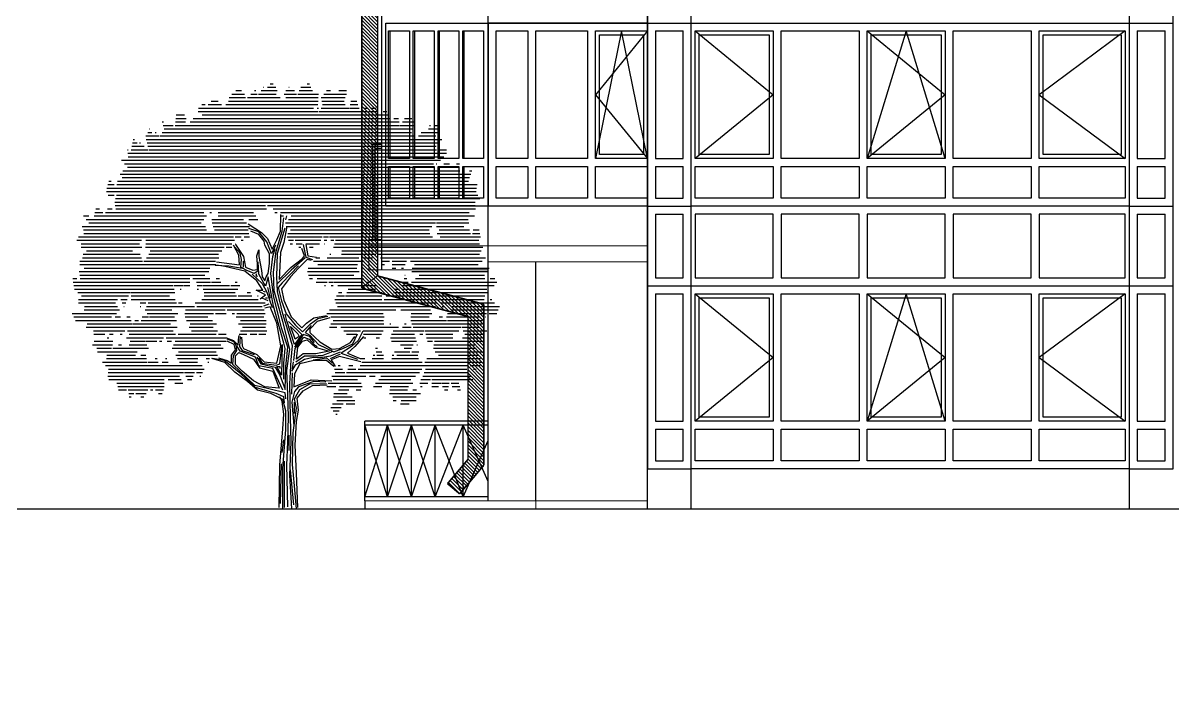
# Model space of a CAD drawing. Header units: inches. Extents: x -634 to 3638, y -6930911 to 5552.
# Drawn here: x 2108.79 to 2123.87, y 3390.97 to 3399.65 of the extents above; entities that cross this region are included whole.
import ezdxf

# ---------------------------------------------------------------- set-up
doc = ezdxf.new("R2010")
doc.units = ezdxf.units.IN
doc.header["$MEASUREMENT"] = 0
doc.linetypes.add('DASHED2', pattern=[9.525, 6.35, -3.175])
for name, color, linetype in [('derevo', 7, 'Continuous'), ('OGRAJDENIYE', 255, 'Continuous'), ('Okno', 150, 'Continuous'), ('WALL', 243, 'Continuous'), ('развертка', 7, 'Continuous')]:
    doc.layers.add(name, color=color, linetype=linetype)
doc.layers.add('ELEV', color=134, linetype='Continuous', lineweight=18)
doc.layers.add('WALL_1', color=11, linetype='Continuous', lineweight=15)
pattern_1 = [(135, (2251.666936, 3285.016235), (0.023439284, 0.023439284), [])]

# ---------------------------------------------------------------- blocks, each defined once
blk = doc.blocks.new('*X19')
at = {"color": 0, "linetype": 'ByBlock'}
for p, q in [((167.527, 82.3), (167.616, 82.3)), ((168.595, 82.3), (168.659, 82.3)), ((166.432, 82), (166.792, 82)), ((166.547, 82.1), (166.704, 82.1)), ((166.979, 82), (167.153, 82)), ((167.079, 82.1), (167.119, 82.1)), ((167.199, 82), (167.701, 82)), ((167.268, 82.1), (167.735, 82.1)), ((167.338, 82.2), (167.349, 82.2)), ((167.454, 82.2), (167.692, 82.2)), ((167.933, 82), (168.284, 82)), ((167.979, 82.1), (168.232, 82.1)), ((168.068, 82.2), (168.08, 82.2)), ((168.321, 82), (168.918, 82)), ((168.365, 82.1), (168.744, 82.1)), ((168.409, 82.2), (168.702, 82.2)), ((169.076, 82), (169.723, 82)), ((169.153, 82.1), (169.26, 82.1)), ((169.506, 82.1), (169.719, 82.1)), ((165.57, 81.7), (165.661, 81.7)), ((165.749, 81.7), (166.132, 81.7)), ((165.839, 81.8), (166.032, 81.8)), ((166.26, 81.7), (168.903, 81.7)), ((166.335, 81.8), (168.908, 81.8)), ((166.352, 81.9), (166.826, 81.9)), ((166.879, 81.9), (167.822, 81.9)), ((167.978, 81.9), (168.913, 81.9)), ((168.999, 81.9), (169.688, 81.9)), ((169.014, 81.8), (169.653, 81.8)), ((169.031, 81.7), (169.681, 81.7)), ((169.83, 81.7), (170.052, 81.7)), ((169.85, 81.8), (170.018, 81.8)), ((164.823, 81.3), (165.119, 81.3)), ((164.833, 81.4), (165.072, 81.4)), ((165.321, 81.3), (170.979, 81.3)), ((165.46, 81.5), (168.908, 81.5)), ((165.47, 81.6), (168.774, 81.6)), ((165.573, 81.4), (170.616, 81.4)), ((168.878, 81.6), (168.918, 81.6)), ((168.94, 81.5), (170.325, 81.5)), ((168.998, 81.6), (169.794, 81.6)), ((169.809, 81.6), (170.085, 81.6)), ((170.22, 81.6), (170.325, 81.6)), ((170.355, 81.5), (170.627, 81.5)), ((170.421, 81.6), (170.579, 81.6)), ((170.642, 81.4), (170.94, 81.4)), ((170.776, 81.5), (170.878, 81.5)), ((171.088, 81.3), (171.222, 81.3)), ((171.393, 81.3), (171.598, 81.3)), ((164.061, 81), (164.073, 81)), ((164.432, 81.2), (164.462, 81.2)), ((164.46, 81.1), (164.748, 81.1)), ((164.487, 81), (171.637, 81)), ((164.803, 81.1), (171.246, 81.1)), ((164.813, 81.2), (165.101, 81.2)), ((165.233, 81.2), (171.234, 81.2)), ((171.268, 81.1), (171.675, 81.1)), ((171.331, 81.2), (171.675, 81.2)), ((172.081, 81), (172.39, 81)), ((172.11, 81.1), (172.139, 81.1)), ((172.272, 81.1), (172.364, 81.1)), ((163.596, 80.7), (163.635, 80.7)), ((163.961, 80.8), (164.34, 80.8)), ((163.971, 80.7), (172.466, 80.7)), ((164.011, 80.9), (164.133, 80.9)), ((164.231, 80.9), (164.254, 80.9)), ((164.367, 80.8), (171.668, 80.8)), ((164.431, 80.9), (171.587, 80.9)), ((171.793, 80.8), (172.293, 80.8)), ((171.872, 80.9), (172.376, 80.9)), ((163.432, 80.4), (163.454, 80.4)), ((163.44, 80.3), (172.6, 80.3)), ((163.535, 80.4), (164.02, 80.4)), ((163.555, 80.5), (163.914, 80.5)), ((163.575, 80.6), (163.707, 80.6)), ((163.773, 80.6), (163.808, 80.6)), ((163.994, 80.6), (172.383, 80.6)), ((164.018, 80.5), (172.3, 80.5)), ((164.041, 80.4), (172.307, 80.4)), ((172.402, 80.4), (172.6, 80.4)), ((163.262, 80.1), (172.42, 80.1)), ((163.345, 80), (172.22, 80)), ((163.448, 80.2), (172.52, 80.2)), ((172.296, 80), (172.32, 80)), ((172.524, 80), (172.683, 80)), ((172.883, 80), (172.967, 80)), ((163.219, 79.7), (173.292, 79.7)), ((163.302, 79.8), (172.252, 79.8)), ((163.428, 79.9), (172.236, 79.9)), ((172.255, 79.8), (172.98, 79.8)), ((172.366, 79.9), (172.973, 79.9)), ((173.253, 79.8), (173.325, 79.8)), ((162.837, 79.3), (173.46, 79.3)), ((162.866, 79.4), (163.049, 79.4)), ((162.895, 79.5), (162.958, 79.5)), ((163.121, 79.4), (173.475, 79.4)), ((163.148, 79.5), (173.226, 79.5)), ((163.283, 79.6), (173.259, 79.6)), ((162.825, 79.2), (173.446, 79.2)), ((162.874, 79.1), (163.044, 79.1)), ((163.086, 79), (173.554, 79)), ((163.112, 79.1), (173.5, 79.1)), ((162.517, 78.7), (162.627, 78.7)), ((162.856, 78.7), (162.995, 78.7)), ((163.065, 78.9), (173.423, 78.9)), ((163.08, 78.8), (167.394, 78.8)), ((163.094, 78.7), (167.426, 78.7)), ((167.449, 78.8), (173.422, 78.8)), ((167.618, 78.7), (173.427, 78.7)), ((162.172, 78.5), (162.317, 78.5)), ((162.246, 78.4), (162.44, 78.4)), ((162.449, 78.4), (165.625, 78.4)), ((162.472, 78.5), (165.698, 78.5)), ((162.494, 78.6), (162.719, 78.6)), ((162.798, 78.6), (165.62, 78.6)), ((165.798, 78.6), (165.849, 78.6)), ((165.855, 78.4), (166.767, 78.4)), ((166.032, 78.5), (167.114, 78.5)), ((166.041, 78.6), (167.051, 78.6)), ((166.921, 78.4), (167.177, 78.4)), ((167.668, 78.6), (167.729, 78.6)), ((167.823, 78.6), (173.243, 78.6)), ((167.855, 78.5), (167.909, 78.5)), ((168.054, 78.4), (173.222, 78.4)), ((168.137, 78.5), (173.404, 78.5)), ((162.131, 78.2), (165.674, 78.2)), ((162.163, 78.1), (165.702, 78.1)), ((162.181, 78), (166.918, 78)), ((162.32, 78.3), (165.551, 78.3)), ((165.865, 78.3), (166.85, 78.3)), ((165.895, 78.2), (166.933, 78.2)), ((165.929, 78.1), (166.896, 78.1)), ((167.971, 78.3), (172.279, 78.3)), ((167.987, 78.2), (172.177, 78.2)), ((168.035, 78), (172.121, 78)), ((168.114, 78.1), (172.102, 78.1)), ((172.311, 78.3), (173.236, 78.3)), ((172.311, 78.2), (173.09, 78.2)), ((172.33, 78), (173.283, 78)), ((172.39, 78.1), (173.261, 78.1)), ((173.34, 78), (173.556, 78)), ((173.361, 78.1), (173.534, 78.1)), ((161.977, 77.8), (163.837, 77.8)), ((162.022, 77.9), (163.957, 77.9)), ((162.101, 77.7), (163.78, 77.7)), ((163.957, 77.7), (166.204, 77.7)), ((163.962, 77.8), (166.506, 77.8)), ((163.968, 77.9), (166.48, 77.9)), ((166.22, 77.7), (166.433, 77.7)), ((166.524, 77.9), (166.695, 77.9)), ((166.526, 77.7), (166.532, 77.7)), ((166.701, 77.8), (166.754, 77.8)), ((166.788, 77.9), (166.94, 77.9)), ((168.015, 77.9), (169.023, 77.9)), ((168.06, 77.8), (168.202, 77.8)), ((168.104, 77.7), (168.175, 77.7)), ((168.25, 77.8), (168.986, 77.8)), ((168.275, 77.7), (168.449, 77.7)), ((168.556, 77.7), (168.948, 77.7)), ((169.066, 77.9), (169.211, 77.9)), ((169.078, 77.8), (169.157, 77.8)), ((169.09, 77.7), (169.103, 77.7)), ((169.237, 77.9), (169.433, 77.9)), ((169.274, 77.8), (169.364, 77.8)), ((169.377, 77.7), (173.549, 77.7)), ((169.407, 77.8), (173.525, 77.8)), ((169.437, 77.9), (172.193, 77.9)), ((172.412, 77.9), (173.305, 77.9)), ((173.318, 77.9), (173.578, 77.9)), ((162.101, 77.6), (163.842, 77.6)), ((162.16, 77.4), (163.794, 77.4)), ((162.252, 77.5), (163.577, 77.5)), ((163.953, 77.6), (166.204, 77.6)), ((164.045, 77.4), (166.046, 77.4)), ((164.087, 77.5), (166.144, 77.5)), ((166.265, 77.6), (166.432, 77.6)), ((168.355, 77.6), (168.414, 77.6)), ((168.663, 77.6), (168.764, 77.6)), ((169.241, 77.4), (169.277, 77.4)), ((169.347, 77.6), (173.64, 77.6)), ((169.58, 77.4), (170.57, 77.4)), ((169.588, 77.5), (173.594, 77.5)), ((170.619, 77.4), (173.548, 77.4)), ((162.064, 77.2), (163.863, 77.2)), ((162.064, 77.1), (165.969, 77.1)), ((162.138, 77.3), (163.837, 77.3)), ((162.185, 77), (165.793, 77)), ((163.903, 77.2), (165.958, 77.2)), ((163.974, 77.3), (166.058, 77.3)), ((168.62, 77), (170.022, 77)), ((168.774, 77.2), (170.23, 77.2)), ((168.844, 77.3), (168.96, 77.3)), ((168.901, 77.1), (170.038, 77.1)), ((169.171, 77.3), (170.076, 77.3)), ((170.22, 77.3), (170.47, 77.3)), ((170.7, 77.3), (173.719, 77.3)), ((170.737, 77.1), (170.815, 77.1)), ((170.747, 77.2), (170.962, 77.2)), ((171.039, 77.2), (171.45, 77.2)), ((171.039, 77.1), (171.407, 77.1)), ((171.039, 77), (171.142, 77)), ((171.299, 77), (171.363, 77)), ((171.563, 77.2), (173.625, 77.2)), ((171.613, 77), (173.818, 77)), ((171.675, 77.1), (173.506, 77.1)), ((161.859, 76.7), (161.979, 76.7)), ((162.045, 76.9), (165.769, 76.9)), ((162.061, 76.8), (165.657, 76.8)), ((162.076, 76.7), (165.221, 76.7)), ((165.312, 76.7), (165.797, 76.7)), ((165.977, 76.7), (166.072, 76.7)), ((168.599, 76.9), (170.09, 76.9)), ((168.628, 76.8), (169.93, 76.8)), ((168.657, 76.7), (168.745, 76.7)), ((168.877, 76.7), (170.214, 76.7)), ((171.379, 76.7), (171.452, 76.7)), ((171.401, 76.8), (171.408, 76.8)), ((171.602, 76.9), (173.77, 76.9)), ((171.702, 76.7), (173.696, 76.7)), ((171.815, 76.8), (173.686, 76.8)), ((173.848, 76.7), (173.987, 76.7)), ((161.875, 76.6), (165.221, 76.6)), ((161.891, 76.5), (164.732, 76.5)), ((161.907, 76.4), (164.776, 76.4)), ((164.762, 76.5), (165.029, 76.5)), ((164.948, 76.4), (164.978, 76.4)), ((165.05, 76.5), (165.221, 76.5)), ((165.414, 76.6), (165.814, 76.6)), ((165.434, 76.5), (165.583, 76.5)), ((165.434, 76.4), (165.47, 76.4)), ((165.607, 76.5), (166.364, 76.5)), ((165.607, 76.4), (166.602, 76.4)), ((165.843, 76.6), (166.113, 76.6)), ((166.4, 76.5), (166.661, 76.5)), ((166.526, 76.6), (166.586, 76.6)), ((168.85, 76.6), (168.957, 76.6)), ((168.958, 76.6), (169.172, 76.6)), ((169.089, 76.5), (169.121, 76.5)), ((169.215, 76.6), (169.327, 76.6)), ((169.282, 76.5), (169.336, 76.5)), ((169.351, 76.6), (170.174, 76.6)), ((169.479, 76.5), (170.585, 76.5)), ((169.775, 76.4), (170.558, 76.4)), ((170.295, 76.6), (170.344, 76.6)), ((170.612, 76.6), (170.613, 76.6)), ((171.106, 76.4), (171.245, 76.4)), ((171.311, 76.4), (173.758, 76.4)), ((171.334, 76.5), (173.97, 76.5)), ((171.356, 76.6), (171.496, 76.6)), ((171.588, 76.6), (174.041, 76.6)), ((162.003, 76.3), (163.506, 76.3)), ((162.024, 76.1), (162.211, 76.1)), ((162.024, 76), (163.086, 76)), ((162.109, 76.2), (163.464, 76.2)), ((162.216, 76.1), (163.145, 76.1)), ((163.241, 76.1), (163.422, 76.1)), ((163.283, 76), (163.38, 76)), ((163.529, 76.3), (164.791, 76.3)), ((163.535, 76.2), (164.639, 76.2)), ((163.541, 76.1), (164.802, 76.1)), ((163.798, 76), (163.962, 76)), ((164.022, 76), (164.837, 76)), ((164.897, 76), (165.004, 76)), ((165.375, 76), (167.382, 76)), ((165.568, 76.1), (167.187, 76.1)), ((165.634, 76.3), (166.523, 76.3)), ((165.638, 76.2), (166.564, 76.2)), ((166.612, 76.2), (167.001, 76.2)), ((166.868, 76.3), (166.962, 76.3)), ((167.166, 76.2), (167.187, 76.2)), ((169.39, 76.1), (170.738, 76.1)), ((169.417, 76), (170.732, 76)), ((169.436, 76.2), (169.669, 76.2)), ((169.49, 76.3), (169.591, 76.3)), ((169.699, 76.2), (170.743, 76.2)), ((169.737, 76.3), (170.748, 76.3)), ((170.741, 76), (172.323, 76)), ((170.804, 76.1), (172.36, 76.1)), ((170.867, 76.2), (171.032, 76.2)), ((171.041, 76.2), (173.694, 76.2)), ((171.074, 76.3), (173.769, 76.3)), ((172.376, 76.1), (173.683, 76.1)), ((172.425, 76), (173.979, 76)), ((173.853, 76.1), (173.902, 76.1)), ((161.844, 75.7), (163.115, 75.7)), ((162.186, 75.8), (163.201, 75.8)), ((162.197, 75.9), (163.143, 75.9)), ((163.326, 75.9), (163.338, 75.9)), ((163.798, 75.9), (163.819, 75.9)), ((163.936, 75.8), (164.701, 75.8)), ((163.979, 75.9), (165.352, 75.9)), ((163.995, 75.7), (164.878, 75.7)), ((165.076, 75.7), (165.905, 75.7)), ((165.099, 75.8), (166.236, 75.8)), ((165.427, 75.9), (167.305, 75.9)), ((165.955, 75.7), (166.262, 75.7)), ((166.291, 75.8), (167.357, 75.8)), ((166.437, 75.7), (166.502, 75.7)), ((166.574, 75.7), (167.382, 75.7)), ((169.163, 75.7), (170.778, 75.7)), ((169.233, 75.8), (171.138, 75.8)), ((169.463, 75.9), (172.285, 75.9)), ((171.287, 75.8), (172.136, 75.8)), ((171.585, 75.7), (172.176, 75.7)), ((172.475, 75.9), (172.536, 75.9)), ((172.624, 75.7), (173.749, 75.7)), ((172.724, 75.8), (174.082, 75.8)), ((172.757, 75.9), (174.119, 75.9)), ((173.823, 75.7), (174.045, 75.7)), ((161.891, 75.6), (162.971, 75.6)), ((161.938, 75.5), (162.303, 75.5)), ((162.277, 75.4), (163.56, 75.4)), ((162.312, 75.5), (163.533, 75.5)), ((163.076, 75.6), (163.233, 75.6)), ((163.412, 75.6), (163.505, 75.6)), ((163.575, 75.4), (164.669, 75.4)), ((163.638, 75.5), (163.749, 75.5)), ((163.823, 75.5), (164.835, 75.5)), ((163.849, 75.6), (164.032, 75.6)), ((164.064, 75.6), (164.779, 75.6)), ((165.089, 75.6), (165.743, 75.6)), ((165.13, 75.5), (165.869, 75.5)), ((165.229, 75.4), (165.988, 75.4)), ((166.556, 75.6), (167.352, 75.6)), ((166.62, 75.4), (167.412, 75.4)), ((166.682, 75.5), (167.418, 75.5)), ((169.273, 75.6), (170.808, 75.6)), ((169.273, 75.4), (170.8, 75.4)), ((169.341, 75.5), (170.789, 75.5)), ((170.971, 75.4), (171, 75.4)), ((171.39, 75.4), (171.437, 75.4)), ((171.568, 75.6), (172.098, 75.6)), ((171.57, 75.5), (172.595, 75.5)), ((171.604, 75.4), (173.625, 75.4)), ((172.388, 75.6), (172.485, 75.6)), ((172.596, 75.6), (173.56, 75.6)), ((172.625, 75.5), (173.623, 75.5)), ((173.704, 75.6), (173.716, 75.6)), ((162.241, 75.3), (164.855, 75.3)), ((162.451, 75.2), (163.355, 75.2)), ((162.466, 75.1), (162.781, 75.1)), ((162.919, 75.1), (163.021, 75.1)), ((163.223, 75.1), (163.28, 75.1)), ((163.427, 75.2), (164.739, 75.2)), ((163.479, 75.1), (164.813, 75.1)), ((164.885, 75.1), (165.98, 75.1)), ((165.204, 75.3), (165.888, 75.3)), ((165.273, 75.2), (166.014, 75.2)), ((166.044, 75.1), (166.268, 75.1)), ((166.642, 75.1), (166.858, 75.1)), ((166.677, 75.2), (167.43, 75.2)), ((166.737, 75.3), (167.399, 75.3)), ((166.956, 75.1), (167.144, 75.1)), ((167.207, 75.1), (167.408, 75.1)), ((169.232, 75.3), (169.444, 75.3)), ((169.558, 75.3), (171.22, 75.3)), ((169.643, 75.2), (170.122, 75.2)), ((169.727, 75.1), (170.022, 75.1)), ((170.199, 75.2), (170.78, 75.2)), ((170.212, 75.1), (170.727, 75.1)), ((171.012, 75.1), (171.673, 75.1)), ((171.063, 75.2), (171.947, 75.2)), ((171.33, 75.3), (171.582, 75.3)), ((171.638, 75.3), (173.008, 75.3)), ((171.827, 75.1), (171.913, 75.1)), ((171.975, 75.2), (172.954, 75.2)), ((171.999, 75.1), (172.778, 75.1)), ((173.035, 75.3), (173.545, 75.3)), ((173.077, 75.2), (173.752, 75.2)), ((173.12, 75.1), (173.667, 75.1)), ((162.43, 74.8), (163.002, 74.8)), ((162.474, 74.9), (163.007, 74.9)), ((162.555, 74.7), (162.976, 74.7)), ((162.851, 75), (162.893, 75)), ((163.014, 74.7), (163.399, 74.7)), ((163.175, 74.8), (163.255, 74.8)), ((163.406, 75), (164.465, 75)), ((163.416, 74.7), (164.033, 74.7)), ((163.475, 74.8), (163.984, 74.8)), ((163.505, 74.9), (163.935, 74.9)), ((163.959, 74.9), (164.275, 74.9)), ((164.355, 74.9), (164.419, 74.9)), ((164.54, 75), (166.274, 75)), ((164.573, 74.9), (164.691, 74.9)), ((164.715, 74.7), (166.183, 74.7)), ((164.757, 74.8), (166.109, 74.8)), ((164.8, 74.9), (166.268, 74.9)), ((170.225, 75), (170.281, 75)), ((170.552, 74.7), (170.617, 74.7)), ((170.58, 75), (170.674, 75)), ((170.99, 75), (171.704, 75)), ((171.016, 74.9), (171.735, 74.9)), ((171.279, 74.8), (171.635, 74.8)), ((171.379, 74.7), (171.589, 74.7)), ((171.745, 74.8), (171.766, 74.8)), ((172.023, 75), (172.775, 75)), ((172.046, 74.9), (172.198, 74.9)), ((172.22, 74.7), (173.449, 74.7)), ((172.235, 74.8), (173.409, 74.8)), ((172.249, 74.9), (173.633, 74.9)), ((173.055, 75), (173.605, 75)), ((162.57, 74.6), (163.713, 74.6)), ((162.83, 74.4), (163.973, 74.4)), ((162.834, 74.5), (163.663, 74.5)), ((163.812, 74.5), (163.96, 74.5)), ((164.228, 74.4), (164.283, 74.4)), ((164.526, 74.4), (164.559, 74.4)), ((164.819, 74.5), (166.021, 74.5)), ((164.871, 74.4), (165.455, 74.4)), ((164.896, 74.6), (165.982, 74.6)), ((165.69, 74.4), (165.791, 74.4)), ((170.124, 74.4), (170.249, 74.4)), ((170.464, 74.4), (170.787, 74.4)), ((170.486, 74.5), (170.541, 74.5)), ((170.572, 74.6), (170.736, 74.6)), ((170.593, 74.5), (170.787, 74.5)), ((171.026, 74.4), (171.793, 74.4)), ((171.037, 74.5), (171.08, 74.5)), ((171.104, 74.6), (171.543, 74.6)), ((171.173, 74.5), (171.771, 74.5)), ((171.598, 74.6), (171.805, 74.6)), ((172.027, 74.4), (173.575, 74.4)), ((172.266, 74.6), (173.622, 74.6)), ((172.368, 74.5), (173.517, 74.5)), ((162.713, 74.3), (163.986, 74.3)), ((162.796, 74.2), (165.575, 74.2)), ((162.888, 74.1), (165.638, 74.1)), ((164.013, 74.3), (164.31, 74.3)), ((164.426, 74.3), (164.603, 74.3)), ((164.926, 74.3), (165.442, 74.3)), ((165.744, 74.3), (165.769, 74.3)), ((169.375, 74.1), (169.61, 74.1)), ((169.486, 74.2), (169.539, 74.2)), ((169.759, 74.1), (169.996, 74.1)), ((169.795, 74.2), (169.906, 74.2)), ((170.06, 74.1), (171.883, 74.1)), ((170.114, 74.2), (173.219, 74.2)), ((170.168, 74.3), (171.893, 74.3)), ((171.972, 74.3), (173.615, 74.3)), ((171.991, 74.1), (173.185, 74.1)), ((173.279, 74.2), (173.56, 74.2)), ((173.368, 74.1), (173.447, 74.1)), ((162.865, 73.9), (164.602, 73.9)), ((162.876, 74), (165.04, 74)), ((162.896, 73.8), (164.489, 73.8)), ((163.122, 73.7), (164.489, 73.7)), ((164.604, 73.9), (164.923, 73.9)), ((164.604, 73.8), (164.974, 73.8)), ((164.795, 73.7), (165.024, 73.7)), ((165.072, 74), (165.36, 74)), ((165.11, 73.9), (165.321, 73.9)), ((165.157, 73.8), (165.281, 73.8)), ((165.41, 74), (165.588, 74)), ((165.51, 73.9), (165.538, 73.9)), ((169.194, 73.7), (170.142, 73.7)), ((169.306, 73.9), (170.278, 73.9)), ((169.344, 73.8), (170.042, 73.8)), ((169.394, 74), (169.68, 74)), ((169.723, 74), (171.82, 74)), ((170.385, 73.9), (170.545, 73.9)), ((170.561, 73.7), (171.627, 73.7)), ((170.655, 73.8), (171.571, 73.8)), ((170.713, 73.9), (171.709, 73.9)), ((171.835, 73.7), (172.062, 73.7)), ((171.858, 73.8), (172.14, 73.8)), ((171.913, 73.9), (172.908, 73.9)), ((171.954, 74), (173.226, 74)), ((172.174, 73.8), (172.694, 73.8)), ((172.174, 73.7), (172.429, 73.7)), ((172.454, 73.7), (172.674, 73.7)), ((172.697, 73.8), (172.931, 73.8)), ((172.726, 73.7), (172.953, 73.7)), ((172.908, 73.9), (173.291, 73.9)), ((172.945, 73.8), (173.356, 73.8)), ((163.156, 73.6), (164.489, 73.6)), ((163.172, 73.5), (163.399, 73.5)), ((163.453, 73.5), (164.014, 73.5)), ((163.467, 73.4), (163.613, 73.4)), ((163.669, 73.4), (163.968, 73.4)), ((164.095, 73.5), (164.157, 73.5)), ((164.234, 73.5), (164.462, 73.5)), ((164.319, 73.4), (164.423, 73.4)), ((169.162, 73.6), (169.415, 73.6)), ((169.357, 73.4), (169.744, 73.4)), ((169.492, 73.5), (169.787, 73.5)), ((169.524, 73.6), (170.172, 73.6)), ((170, 73.5), (170.137, 73.5)), ((170.5, 73.6), (170.736, 73.6)), ((170.961, 73.4), (171.849, 73.4)), ((170.968, 73.5), (171.476, 73.5)), ((170.975, 73.6), (171.504, 73.6)), ((171.626, 73.5), (171.734, 73.5)), ((171.846, 73.6), (171.901, 73.6)), ((172.174, 73.6), (172.368, 73.6)), ((172.482, 73.6), (172.655, 73.6)), ((172.536, 73.5), (172.635, 73.5)), ((172.755, 73.6), (172.976, 73.6)), ((172.913, 73.5), (172.998, 73.5)), ((163.482, 73.3), (163.533, 73.3)), ((163.815, 73.3), (163.899, 73.3)), ((169.325, 73.1), (169.625, 73.1)), ((169.352, 73.3), (169.886, 73.3)), ((169.448, 73.2), (169.963, 73.2)), ((169.718, 73.1), (169.966, 73.1)), ((171.059, 73.3), (171.724, 73.3)), ((171.066, 73.2), (171.146, 73.2)), ((171.275, 73.1), (171.527, 73.1)), ((171.295, 73.2), (171.729, 73.2)), ((169.271, 73), (169.57, 73)), ((169.342, 72.9), (169.515, 72.9)), ((169.414, 72.8), (169.46, 72.8))]:
    blk.add_line(p, q, dxfattribs=at)

msp = doc.modelspace()

# ---------------------------------------------------------------- hatches: boundary and pattern name
at = {"layer": 'ELEV', "linetype": 'Continuous'}
h = msp.add_hatch(dxfattribs=at)
h.set_pattern_fill('ANSI31', color=256, scale=0.01044, style=0)
h.set_pattern_definition([(45, (1262.311104, 3366.587935), (-0.02343928418428, 0.02343928418428), [])])
edge = h.paths.add_edge_path()
edge.add_ellipse((1445.78234, 3471.96182), major_axis=(0, 6932302.83262), ratio=0.00000001506, start_angle=89.999976115149, end_angle=270.000023884851)
edge.add_line((1445.67794, 3474.85168), (1445.67794, 3528.48347))
edge.add_line((1445.67794, 3528.48347), (1445.88675, 3528.48347))
edge.add_line((1445.88675, 3528.48347), (1445.88675, 3474.85168))
h = msp.add_hatch(dxfattribs=at)
h.set_pattern_fill('ANSI31', color=256, scale=0.01044, angle=180, style=0)
h.set_pattern_definition(pattern_1)
h.paths.add_polyline_path([(2113.23118, 3396.17532), (2113.43664, 3396.33323), (2113.43999, 3396.3358), (2113.43999, 3448.16795), (2113.23118, 3448.16703)])
h = msp.add_hatch(dxfattribs=at)
h.set_pattern_fill('ANSI31', color=256, scale=0.01044, angle=180, style=0)
h.set_pattern_definition(pattern_1)
h.paths.add_polyline_path([(2114.62449, 3395.80085), (2114.62449, 3393.92796), (2114.35544, 3393.60975), (2114.51489, 3393.47493), (2114.83329, 3393.85152), (2114.83329, 3395.96133), (2113.43832, 3396.33451), (2113.23118, 3396.17186)])

# ---------------------------------------------------------------- linework, layer by layer
at = {"layer": 'derevo', "color": 0}
for p, q in [((2112.16439, 3396.91969), (2112.17187, 3397.13969)), ((2112.18982, 3396.91969), (2112.20777, 3397.09629)), ((2112.2347, 3397.06935), (2112.25116, 3397.12173)), ((2111.74103, 3397.01697), (2111.91755, 3396.90173)), ((2111.88315, 3396.91071), (2111.75, 3396.95561)), ((2111.88315, 3396.87629), (2111.77693, 3396.91969)), ((2111.98786, 3396.77901), (2111.88315, 3396.91071)), ((2111.91755, 3396.90173), (2111.99684, 3396.82391)), ((2112.11053, 3396.65629), (2112.18982, 3396.91969)), ((2112.11951, 3396.80595), (2112.16439, 3396.91969)), ((2112.12849, 3396.62935), (2112.22572, 3396.96459)), ((2112.25116, 3396.98105), (2112.20777, 3396.77003)), ((2111.57497, 3396.74459), (2111.67969, 3396.58595)), ((2111.95346, 3396.78799), (2111.88315, 3396.87629)), ((2111.96094, 3396.73561), (2111.95346, 3396.78799)), ((2112.0492, 3396.62037), (2111.98786, 3396.77901)), ((2111.99684, 3396.82391), (2112.05818, 3396.68323)), ((2112.05818, 3396.68323), (2112.11951, 3396.80595)), ((2112.20777, 3396.77003), (2112.16439, 3396.63833)), ((2112.46209, 3396.74459), (2112.49799, 3396.57697)), ((2112.49799, 3396.74459), (2112.52342, 3396.59493)), ((2111.61836, 3396.60391), (2111.54805, 3396.73561)), ((2111.63631, 3396.62935), (2111.566, 3396.70867)), ((2111.62733, 3396.47969), (2111.61836, 3396.60391)), ((2111.65426, 3396.55003), (2111.63631, 3396.62935)), ((2111.85622, 3396.59493), (2111.88315, 3396.67425)), ((2111.86519, 3396.48867), (2111.85622, 3396.59493)), ((2111.88315, 3396.67425), (2111.88315, 3396.58595)), ((2112.02377, 3396.62037), (2111.96094, 3396.73561)), ((2112.02377, 3396.49765), (2112.02377, 3396.62037)), ((2112.10156, 3396.73561), (2112.0492, 3396.62037)), ((2112.06715, 3396.58595), (2112.09408, 3396.69071)), ((2112.07613, 3396.38391), (2112.11053, 3396.65629)), ((2112.11951, 3396.32255), (2112.12849, 3396.62935)), ((2112.16439, 3396.63833), (2112.14644, 3396.28663)), ((2112.48004, 3396.59493), (2112.44563, 3396.69071)), ((2112.45311, 3396.55901), (2112.48004, 3396.59493)), ((2112.52342, 3396.59493), (2112.63861, 3396.57697)), ((2111.31168, 3396.47221), (2111.48671, 3396.46323)), ((2111.32814, 3396.51561), (2111.62733, 3396.47969)), ((2111.43435, 3396.45425), (2111.32814, 3396.47221)), ((2111.69764, 3396.39289), (2111.43435, 3396.45425)), ((2111.48671, 3396.46323), (2111.66324, 3396.43629)), ((2111.64529, 3396.44527), (2111.65426, 3396.55003)), ((2111.7156, 3396.40935), (2111.64529, 3396.44527)), ((2111.67969, 3396.58595), (2111.70662, 3396.44527)), ((2111.67969, 3396.44527), (2111.67969, 3396.52459)), ((2111.70662, 3396.44527), (2111.80386, 3396.40935)), ((2111.86519, 3396.41833), (2111.86519, 3396.48867)), ((2111.88315, 3396.35697), (2111.87417, 3396.51561)), ((2111.88315, 3396.58595), (2111.91755, 3396.40187)), ((2112.00582, 3396.36595), (2112.02377, 3396.49765)), ((2112.04022, 3396.36595), (2112.06715, 3396.58595)), ((2112.14644, 3396.28663), (2112.30501, 3396.44527)), ((2112.40075, 3396.46323), (2112.18982, 3396.24323)), ((2112.48902, 3396.56799), (2112.30501, 3396.40935)), ((2112.30501, 3396.44527), (2112.45311, 3396.55901)), ((2112.51594, 3396.55003), (2112.40075, 3396.43629)), ((2112.49799, 3396.57697), (2112.58626, 3396.55003)), ((2112.5683, 3396.53357), (2112.51594, 3396.55003)), ((2111.85622, 3396.26867), (2111.69764, 3396.39289)), ((2111.82031, 3396.36595), (2111.7156, 3396.40935)), ((2111.79488, 3396.35697), (2111.92653, 3396.23425)), ((2111.80386, 3396.40935), (2111.86519, 3396.41833)), ((2111.88315, 3396.40187), (2111.82031, 3396.36595)), ((2111.84724, 3396.34799), (2111.85622, 3396.36595)), ((2111.86519, 3396.32255), (2111.84724, 3396.34799)), ((2111.96991, 3396.19833), (2111.88315, 3396.35697)), ((2111.91755, 3396.40187), (2111.92653, 3396.32255)), ((2111.92653, 3396.32255), (2111.96094, 3396.26867)), ((2111.96094, 3396.26867), (2111.97889, 3396.32255)), ((2112.00582, 3396.32255), (2111.96991, 3396.19833)), ((2111.97889, 3396.32255), (2112.00582, 3396.36595)), ((2112.01479, 3396.26867), (2112.00582, 3396.32255)), ((2112.07613, 3396.07561), (2112.04022, 3396.36595)), ((2112.0851, 3396.13697), (2112.07613, 3396.38391)), ((2112.30501, 3396.40935), (2112.11951, 3396.22527)), ((2112.12849, 3396.12799), (2112.11951, 3396.32255)), ((2112.29604, 3396.32255), (2112.18085, 3396.16391)), ((2112.40075, 3396.43629), (2112.29604, 3396.32255)), ((2111.84724, 3396.14595), (2111.93551, 3396.14595)), ((2111.96991, 3396.08459), (2111.84724, 3396.14595)), ((2111.93551, 3396.14595), (2111.85622, 3396.26867)), ((2111.92653, 3396.23425), (2111.98786, 3396.11902)), ((2111.99684, 3396.18187), (2112.03125, 3396.04119)), ((2112.07613, 3395.93493), (2112.01479, 3396.26867)), ((2112.18982, 3396.24323), (2112.13746, 3396.18187)), ((2112.13746, 3396.18187), (2112.18085, 3396.00527)), ((2112.18085, 3396.16391), (2112.20777, 3396.01425)), ((2111.8996, 3396.03221), (2111.96991, 3396.08459)), ((2112.00582, 3396.00527), (2111.92653, 3396.04119)), ((2111.96991, 3396.11902), (2111.94448, 3396.12799)), ((2111.99684, 3396.04119), (2111.96991, 3396.04119)), ((2111.98786, 3396.11902), (2112.05818, 3395.91698)), ((2112.18085, 3395.65358), (2112.07613, 3396.07561)), ((2112.1988, 3395.7329), (2112.0851, 3396.13697)), ((2112.1988, 3395.83766), (2112.12849, 3396.12799)), ((2112.18085, 3396.00527), (2112.24218, 3395.83766)), ((2112.20777, 3396.01425), (2112.30501, 3395.79426)), ((2112.01479, 3395.96187), (2111.94448, 3395.93493)), ((2112.03125, 3395.92596), (2111.96094, 3395.908)), ((2112.11951, 3395.71494), (2112.03125, 3395.92596)), ((2112.20777, 3395.45154), (2112.07613, 3395.93493)), ((2112.17187, 3395.41562), (2112.11951, 3395.71494)), ((2112.27808, 3395.56528), (2112.1988, 3395.83766)), ((2112.28706, 3395.37222), (2112.1988, 3395.7329)), ((2112.25116, 3395.74187), (2112.22572, 3395.83017)), ((2112.24218, 3395.83766), (2112.35737, 3395.68949)), ((2112.34839, 3395.43358), (2112.25116, 3395.74187)), ((2112.26911, 3395.7329), (2112.44563, 3395.56528)), ((2112.30501, 3395.79426), (2112.44563, 3395.65358)), ((2112.35737, 3395.68949), (2112.45311, 3395.6012)), ((2112.44563, 3395.65358), (2112.50697, 3395.71494)), ((2112.45311, 3395.6012), (2112.55933, 3395.70596)), ((2112.50697, 3395.71494), (2112.60271, 3395.78528)), ((2112.64759, 3395.7329), (2112.55035, 3395.63562)), ((2112.55933, 3395.70596), (2112.65657, 3395.7763)), ((2112.60271, 3395.78528), (2112.77026, 3395.81221)), ((2112.81364, 3395.78528), (2112.64759, 3395.7329)), ((2112.65657, 3395.7763), (2112.78821, 3395.80323)), ((2111.60938, 3395.4246), (2111.61836, 3395.53983)), ((2111.61836, 3395.53983), (2111.62733, 3395.5563)), ((2111.63631, 3395.53983), (2111.62733, 3395.40813)), ((2112.26013, 3395.39916), (2112.18085, 3395.65358)), ((2112.32147, 3395.41562), (2112.27808, 3395.56528)), ((2112.29604, 3395.67153), (2112.39178, 3395.57426)), ((2112.33942, 3395.5563), (2112.29604, 3395.67153)), ((2112.35737, 3395.50392), (2112.33942, 3395.5563)), ((2112.46209, 3395.56528), (2112.34839, 3395.39916)), ((2112.44563, 3395.56528), (2112.34839, 3395.43358)), ((2112.40973, 3395.53983), (2112.35737, 3395.50392)), ((2112.39178, 3395.57426), (2112.40973, 3395.53983)), ((2112.55035, 3395.53983), (2112.46209, 3395.56528)), ((2112.5683, 3395.68051), (2112.48902, 3395.59222)), ((2112.48902, 3395.59222), (2112.55035, 3395.5563)), ((2112.55035, 3395.63562), (2112.55035, 3395.59222)), ((2112.55035, 3395.59222), (2112.682, 3395.4695)), ((2112.55035, 3395.5563), (2112.66405, 3395.43358)), ((2112.61169, 3395.46052), (2112.55035, 3395.53983)), ((2113.08591, 3395.46052), (2113.13977, 3395.53983)), ((2113.11284, 3395.44256), (2113.17417, 3395.57426)), ((2113.25346, 3395.53983), (2113.13977, 3395.40813)), ((2113.24449, 3395.61017), (2113.18315, 3395.48596)), ((2111.45978, 3395.52188), (2111.54805, 3395.48596)), ((2111.55702, 3395.4695), (2111.46876, 3395.50392)), ((2111.55702, 3395.43358), (2111.46876, 3395.47847)), ((2111.54805, 3395.48596), (2111.60938, 3395.4246)), ((2111.58395, 3395.4246), (2111.55702, 3395.4695)), ((2111.57497, 3395.36324), (2111.55702, 3395.43358)), ((2111.59293, 3395.35426), (2111.58395, 3395.4246)), ((2111.63631, 3395.34528), (2111.59293, 3395.41562)), ((2111.62733, 3395.40813), (2111.66324, 3395.35426)), ((2111.65426, 3395.53086), (2111.66324, 3395.41562)), ((2111.66324, 3395.41562), (2111.67969, 3395.3812)), ((2112.11951, 3395.18814), (2112.17187, 3395.41562)), ((2112.18982, 3395.43358), (2112.18085, 3395.0295)), ((2112.18085, 3395.36324), (2112.18982, 3395.43358)), ((2112.22572, 3395.3812), (2112.20777, 3395.45154)), ((2112.2347, 3395.14324), (2112.26013, 3395.39916)), ((2112.30501, 3395.23154), (2112.32147, 3395.41562)), ((2112.35737, 3395.3812), (2112.47106, 3395.53086)), ((2112.37532, 3395.24052), (2112.39178, 3395.39916)), ((2112.39178, 3395.39916), (2112.45311, 3395.47847)), ((2112.45311, 3395.47847), (2112.51594, 3395.49494)), ((2112.47106, 3395.53086), (2112.54138, 3395.50392)), ((2112.51594, 3395.49494), (2112.62066, 3395.39916)), ((2112.54138, 3395.50392), (2112.60271, 3395.43358)), ((2112.60271, 3395.43358), (2112.64759, 3395.40813)), ((2112.62066, 3395.39916), (2112.80467, 3395.34528)), ((2112.66405, 3395.43358), (2112.8675, 3395.3378)), ((2112.682, 3395.4695), (2112.84057, 3395.37222)), ((2112.93781, 3395.3812), (2113.08591, 3395.46052)), ((2113.09489, 3395.40813), (2112.96324, 3395.31984)), ((2112.98119, 3395.3812), (2113.11284, 3395.44256)), ((2113.13977, 3395.40813), (2113.04253, 3395.31984)), ((2113.18315, 3395.48596), (2113.09489, 3395.40813)), ((2111.43435, 3395.19712), (2111.2668, 3395.2495)), ((2111.42538, 3395.22256), (2111.27578, 3395.2495)), ((2111.35507, 3395.25848), (2111.46876, 3395.22256)), ((2111.52262, 3395.2929), (2111.57497, 3395.36324)), ((2111.52262, 3395.18814), (2111.52262, 3395.2929)), ((2111.53907, 3395.17018), (2111.54805, 3395.28392)), ((2111.54805, 3395.28392), (2111.59293, 3395.35426)), ((2111.57497, 3395.28392), (2111.61836, 3395.32882)), ((2111.57497, 3395.17018), (2111.57497, 3395.28392)), ((2111.61836, 3395.32882), (2111.67969, 3395.30188)), ((2111.83827, 3395.26746), (2111.63631, 3395.34528)), ((2111.66324, 3395.35426), (2111.82031, 3395.30188)), ((2111.67969, 3395.3812), (2111.85622, 3395.30188)), ((2111.67969, 3395.30188), (2111.81134, 3395.24052)), ((2111.81134, 3395.24052), (2111.89063, 3395.12678)), ((2111.88315, 3395.15222), (2111.83827, 3395.26746)), ((2111.85622, 3395.30188), (2111.95346, 3395.2046)), ((2111.85622, 3395.26746), (2111.90858, 3395.17916)), ((2111.88315, 3395.25848), (2111.92653, 3395.18814)), ((2112.15541, 3395.17916), (2112.18085, 3395.36324)), ((2112.20777, 3395.18814), (2112.22572, 3395.3812)), ((2112.25116, 3395.09086), (2112.28706, 3395.37222)), ((2112.33942, 3395.22256), (2112.35737, 3395.3812)), ((2112.36635, 3395.2046), (2112.48004, 3395.28392)), ((2112.36635, 3395.17018), (2112.48004, 3395.24052)), ((2112.46209, 3395.31086), (2112.37532, 3395.24052)), ((2112.62964, 3395.31086), (2112.46209, 3395.31086)), ((2112.48004, 3395.28392), (2112.59374, 3395.28392)), ((2112.48004, 3395.24052), (2112.59374, 3395.26746)), ((2112.59374, 3395.28392), (2112.72688, 3395.2929)), ((2112.59374, 3395.26746), (2112.7179, 3395.26746)), ((2112.59374, 3395.23154), (2112.77026, 3395.25848)), ((2112.80467, 3395.34528), (2112.62964, 3395.31086)), ((2112.7179, 3395.26746), (2112.82262, 3395.28392)), ((2112.72688, 3395.2929), (2112.85852, 3395.34528)), ((2112.77026, 3395.25848), (2112.84955, 3395.18814)), ((2112.82262, 3395.28392), (2112.95427, 3395.3378)), ((2112.82262, 3395.2495), (2112.95427, 3395.31086)), ((2112.93781, 3395.27494), (2112.8316, 3395.23154)), ((2112.84057, 3395.37222), (2112.93781, 3395.3812)), ((2112.8675, 3395.3378), (2112.98119, 3395.3812)), ((2113.21905, 3395.2046), (2112.93781, 3395.27494)), ((2112.96324, 3395.31984), (2113.17417, 3395.24052)), ((2113.04253, 3395.31984), (2113.21008, 3395.2495)), ((2111.50466, 3395.1612), (2111.42538, 3395.22256)), ((2111.566, 3395.0729), (2111.43435, 3395.19712)), ((2111.46876, 3395.22256), (2111.52262, 3395.18814)), ((2111.64529, 3395.04746), (2111.50466, 3395.1612)), ((2111.82929, 3394.8978), (2111.53907, 3395.17018)), ((2111.66324, 3395.08188), (2111.57497, 3395.17018)), ((2112.06715, 3395.1178), (2111.88315, 3395.15222)), ((2111.89063, 3395.12678), (2112.06715, 3395.08188)), ((2111.90858, 3395.17916), (2112.09408, 3395.13426)), ((2111.92653, 3395.18814), (2112.11053, 3395.1612)), ((2111.95346, 3395.2046), (2112.11951, 3395.18814)), ((2112.1988, 3394.83644), (2112.06715, 3395.1178)), ((2112.09408, 3395.13426), (2112.15541, 3395.0295)), ((2112.11053, 3395.1612), (2112.15541, 3395.17916)), ((2112.11951, 3395.14324), (2112.15541, 3395.14324)), ((2112.18085, 3395.0295), (2112.11951, 3395.14324)), ((2112.15541, 3395.14324), (2112.15541, 3395.1178)), ((2112.20777, 3394.97712), (2112.20777, 3395.18814)), ((2112.22572, 3394.84542), (2112.2347, 3395.14324)), ((2112.26013, 3394.77508), (2112.25116, 3395.09086)), ((2112.28706, 3394.91576), (2112.30501, 3395.23154)), ((2112.33044, 3395.2046), (2112.31249, 3395.08188)), ((2112.31249, 3395.08188), (2112.36635, 3395.17018)), ((2112.41871, 3395.17916), (2112.34839, 3395.04746)), ((2112.60271, 3395.22256), (2112.41871, 3395.17916)), ((2112.77026, 3395.22256), (2112.60271, 3395.22256)), ((2112.8675, 3395.14324), (2112.77026, 3395.22256)), ((2112.8316, 3395.23154), (2112.88395, 3395.14324)), ((2111.73355, 3394.95018), (2111.566, 3395.0729)), ((2111.83827, 3394.87086), (2111.64529, 3395.04746)), ((2111.81134, 3394.95916), (2111.66324, 3395.08188)), ((2111.86519, 3394.83644), (2111.73355, 3394.95018)), ((2111.96094, 3394.87984), (2111.81134, 3394.95916)), ((2112.06715, 3395.08188), (2112.14644, 3394.86188)), ((2112.15541, 3395.0295), (2112.22572, 3394.84542)), ((2112.31249, 3394.78256), (2112.32147, 3395.06392)), ((2112.34839, 3395.04746), (2112.33942, 3394.87984)), ((2112.33942, 3394.87984), (2112.5683, 3394.96814)), ((2112.60271, 3394.95018), (2112.40075, 3394.87984)), ((2112.5683, 3394.96814), (2112.84057, 3394.95916)), ((2112.76128, 3394.9412), (2112.60271, 3394.95018)), ((2112.01479, 3394.8529), (2111.82929, 3394.8978)), ((2111.92653, 3394.84542), (2111.83827, 3394.87086)), ((2112.04022, 3394.79154), (2111.86519, 3394.83644)), ((2112.11053, 3394.79154), (2111.92653, 3394.84542)), ((2112.14644, 3394.86188), (2111.96094, 3394.87984)), ((2112.22572, 3394.80052), (2112.01479, 3394.8529)), ((2112.1988, 3394.71222), (2112.04022, 3394.79154)), ((2112.20777, 3394.74814), (2112.11053, 3394.79154)), ((2112.2347, 3394.7212), (2112.22572, 3394.80052)), ((2112.29604, 3394.47576), (2112.28706, 3394.91576)), ((2112.34839, 3394.81848), (2112.31249, 3394.6778)), ((2112.40075, 3394.87984), (2112.34839, 3394.81848)), ((2112.34839, 3394.7212), (2112.41871, 3394.84542)), ((2112.3828, 3394.73018), (2112.46209, 3394.82746)), ((2112.41871, 3394.84542), (2112.55035, 3394.91576)), ((2112.46209, 3394.82746), (2112.58626, 3394.8978)), ((2112.55035, 3394.91576), (2112.77026, 3394.92324)), ((2112.58626, 3394.8978), (2112.77924, 3394.90678)), ((2112.18982, 3394.68678), (2112.15541, 3394.74814)), ((2112.20777, 3394.51916), (2112.18982, 3394.68678)), ((2112.2347, 3394.56406), (2112.1988, 3394.71222)), ((2112.21675, 3394.66882), (2112.20777, 3394.74814)), ((2112.26911, 3394.48474), (2112.26013, 3394.77508)), ((2112.31249, 3394.6778), (2112.33942, 3394.3695)), ((2112.37532, 3394.59848), (2112.34839, 3394.7212)), ((2112.34839, 3394.52814), (2112.34839, 3394.6778)), ((2112.40075, 3394.57154), (2112.3828, 3394.73018)), ((2112.1988, 3394.3261), (2112.20777, 3394.51916)), ((2112.2347, 3394.31712), (2112.2347, 3394.56406)), ((2112.26013, 3394.15848), (2112.26911, 3394.48474)), ((2112.33044, 3394.27372), (2112.37532, 3394.59848)), ((2112.37532, 3394.42338), (2112.40075, 3394.57154)), ((2112.30501, 3394.15848), (2112.29604, 3394.47576)), ((2112.35737, 3394.11508), (2112.37532, 3394.42338)), ((2112.15541, 3393.85168), (2112.1988, 3394.3261)), ((2112.18982, 3394.0178), (2112.20777, 3394.18542)), ((2112.1988, 3393.80678), (2112.2347, 3394.31712)), ((2112.27808, 3394.04474), (2112.27808, 3394.24678)), ((2112.32147, 3393.86066), (2112.33044, 3394.27372)), ((2112.25116, 3393.85168), (2112.26013, 3394.15848)), ((2112.28706, 3393.71998), (2112.30501, 3394.15848)), ((2112.37532, 3393.74542), (2112.35737, 3394.11508)), ((2112.21675, 3393.29794), (2112.21675, 3393.90406)), ((2112.14644, 3393.29794), (2112.15541, 3393.85168)), ((2112.16439, 3393.35032), (2112.18085, 3393.86814)), ((2112.1988, 3393.27998), (2112.1988, 3393.80678)), ((2112.26013, 3393.30543), (2112.25116, 3393.85168)), ((2112.33942, 3393.33236), (2112.29604, 3393.79032)), ((2112.34839, 3393.5793), (2112.32147, 3393.86066)), ((2112.39178, 3393.29794), (2112.37532, 3393.74542)), ((2112.31249, 3393.27998), (2112.28706, 3393.71998)), ((2112.37532, 3393.27998), (2112.34839, 3393.5793))]:
    msp.add_line(p, q, dxfattribs=at)
at = {"layer": 'ELEV', "linetype": 'Continuous'}
msp.add_line((2113.43999, 3396.3358), (2113.23118, 3396.17532), dxfattribs=at)
at = {"layer": 'ELEV', "color": 7}
for p, q in [((2116.97667, 3393.38439), (2113.27035, 3393.38439)), ((2115.51502, 3393.38439), (2115.51502, 3393.27998))]:
    msp.add_line(p, q, dxfattribs=at)
at = {"layer": 'ELEV', "linetype": 'Continuous', "flags": 128}
for points in [[(2113.23118, 3448.16698, 0.02088, 0.02088, 0), (2113.23118, 3396.17532, 0.02088, 0.02088, 0)], [(2113.43999, 3448.16789, 0.02088, 0.02088, 0), (2113.43999, 3396.3358, 0.02088, 0.02088, 0)], [(2113.43999, 3396.33234, 0.02088, 0.02088, 0), (2114.83329, 3395.96133, 0, 0, 0)], [(2113.23118, 3396.17186, 0.02088, 0.02088, 0), (2114.62449, 3395.80085, 0, 0, 0)], [(2114.83329, 3395.96133, 0.02088, 0.02088, 0), (2114.83329, 3393.85152, 0, 0, 0)], [(2114.62449, 3395.80085, 0.02088, 0.02088, 0), (2114.62449, 3393.92796, 0, 0, 0)], [(2114.62449, 3393.92796, 0.02088, 0.02088, 0), (2114.35544, 3393.60975, 0.02088, 0.02088, 0)], [(2114.83329, 3393.85152, 0.02088, 0.02088, 0), (2114.51489, 3393.47493, 0.02088, 0.02088, 0)], [(2114.35544, 3393.60975, 0.02088, 0.02088, 0), (2114.51489, 3393.47493, 0.02088, 0.02088, 0)]]:
    msp.add_lwpolyline(points, format="xyseb", dxfattribs=at)
at = {"layer": 'OGRAJDENIYE', "color": 7, "linetype": 'Continuous'}
for p, q in [((2113.37474, 3398.06167), (2113.49585, 3398.06167)), ((2113.37474, 3396.80883), (2113.37474, 3398.06167)), ((2113.40606, 3396.80883), (2113.40606, 3398.06167)), ((2113.40606, 3398.00947), (2113.49585, 3398.00947)), ((2114.88859, 3394.42842), (2113.27035, 3394.42842)), ((2113.27035, 3393.38439), (2113.27035, 3394.42842)), ((2114.88859, 3394.37622), (2113.27035, 3394.37622)), ((2113.56853, 3393.43659), (2113.27035, 3394.37622)), ((2113.27035, 3393.43659), (2113.56853, 3394.37622)), ((2113.88174, 3393.43659), (2113.56853, 3394.37622)), ((2113.56853, 3393.43659), (2113.88174, 3394.37622)), ((2113.56853, 3393.43659), (2113.56853, 3394.37622)), ((2114.19495, 3393.43659), (2113.88174, 3394.37622)), ((2113.88174, 3393.43659), (2114.19495, 3394.37622)), ((2113.88174, 3393.43659), (2113.88174, 3394.37622)), ((2114.56037, 3393.43659), (2114.19495, 3394.37622)), ((2114.19495, 3393.43659), (2114.56037, 3394.37622)), ((2114.19495, 3393.43659), (2114.19495, 3394.37622)), ((2114.88859, 3393.63771), (2114.56037, 3394.37622)), ((2114.56037, 3393.43659), (2114.56037, 3394.37622)), ((2114.56037, 3393.43659), (2114.88859, 3394.1751)), ((2114.88859, 3393.43659), (2113.27035, 3393.43659))]:
    msp.add_line(p, q, dxfattribs=at)
at = {"layer": 'Okno', "color": 7, "linetype": 'Continuous'}
for p, q in [((2116.97667, 3399.6486), (2117.55089, 3399.6486)), ((2123.29309, 3399.6486), (2123.86731, 3399.6486)), ((2117.08107, 3399.5442), (2117.44648, 3399.5442)), ((2123.39749, 3399.5442), (2123.7629, 3399.5442)), ((2117.08107, 3397.87374), (2117.44648, 3397.87374)), ((2123.39749, 3397.87374), (2123.7629, 3397.87374)), ((2117.08107, 3397.76934), (2117.44648, 3397.76934)), ((2123.39749, 3397.76934), (2123.7629, 3397.76934)), ((2116.97667, 3397.24732), (2117.55089, 3397.24732)), ((2123.29309, 3397.24732), (2123.86731, 3397.24732)), ((2117.08107, 3397.14292), (2117.44648, 3397.14292)), ((2123.39749, 3397.14292), (2123.7629, 3397.14292)), ((2117.08107, 3396.30769), (2117.44648, 3396.30769)), ((2123.39749, 3396.30769), (2123.7629, 3396.30769)), ((2116.97667, 3396.20328), (2117.55089, 3396.20328)), ((2123.29309, 3396.20328), (2123.86731, 3396.20328)), ((2117.08107, 3396.09888), (2117.44648, 3396.09888)), ((2123.39749, 3396.09888), (2123.7629, 3396.09888)), ((2117.08107, 3394.42842), (2117.44648, 3394.42842)), ((2123.39749, 3394.42842), (2123.7629, 3394.42842)), ((2117.08107, 3394.32402), (2117.44648, 3394.32402)), ((2123.39749, 3394.32402), (2123.7629, 3394.32402))]:
    msp.add_line(p, q, dxfattribs=at)
at = {"layer": 'Okno', "color": 7}
for p, q in [((2113.60461, 3397.87374), (2113.60461, 3399.5442)), ((2113.92826, 3397.87374), (2113.92826, 3399.5442)), ((2114.25192, 3397.87374), (2114.25192, 3399.5442)), ((2114.57557, 3397.87374), (2114.57557, 3399.5442)), ((2113.60461, 3397.35172), (2113.60461, 3397.76934)), ((2113.92826, 3397.35172), (2113.92826, 3397.76934)), ((2114.25192, 3397.35172), (2114.25192, 3397.76934)), ((2114.57557, 3397.35172), (2114.57557, 3397.76934))]:
    msp.add_line(p, q, dxfattribs=at)
at = {"layer": 'Okno', "color": 7, "linetype": 'DASHED2', "ltscale": 0.4}
for p, q in [((2116.97562, 3399.5442), (2116.297, 3398.70897)), ((2116.63631, 3399.5442), (2116.297, 3397.87374)), ((2116.97562, 3397.87374), (2116.63631, 3399.5442)), ((2117.60309, 3399.5442), (2118.62624, 3398.70897)), ((2119.85821, 3399.5442), (2120.88136, 3398.70897)), ((2120.36978, 3399.5442), (2119.85821, 3397.87374)), ((2120.88136, 3397.87374), (2120.36978, 3399.5442)), ((2123.24088, 3399.5442), (2122.11333, 3398.70897)), ((2116.297, 3398.70897), (2116.97562, 3397.87374)), ((2118.62624, 3398.70897), (2117.60309, 3397.87374)), ((2120.88136, 3398.70897), (2119.85821, 3397.87374)), ((2122.11333, 3398.70897), (2123.24088, 3397.87374)), ((2117.60309, 3396.09888), (2118.62624, 3395.26365)), ((2119.85821, 3396.09888), (2120.88136, 3395.26365)), ((2120.36978, 3396.09888), (2119.85821, 3394.42842)), ((2120.88136, 3394.42842), (2120.36978, 3396.09888)), ((2123.24088, 3396.09888), (2122.11333, 3395.26365)), ((2118.62624, 3395.26365), (2117.60309, 3394.42842)), ((2120.88136, 3395.26365), (2119.85821, 3394.42842)), ((2122.11333, 3395.26365), (2123.24088, 3394.42842))]:
    msp.add_line(p, q, dxfattribs=at)
at = {"layer": 'Okno', "color": 7, "linetype": 'Continuous'}
for points in [[(2117.55089, 3441.30565), (2116.97667, 3441.30565), (2116.97667, 3393.802), (2117.55089, 3393.802)], [(2123.86731, 3441.30565), (2123.29309, 3441.30565), (2123.29309, 3393.802), (2123.86731, 3393.802)]]:
    msp.add_lwpolyline(points, close=True, dxfattribs=at)
at = {"layer": 'Okno', "color": 7}
for points in [[(2114.88859, 3400.69264), (2116.97667, 3400.69264), (2116.97667, 3399.6486), (2114.88859, 3399.6486)], [(2113.54605, 3399.6486), (2114.88859, 3399.6486), (2114.88859, 3397.24732), (2113.54605, 3397.24732)], [(2114.88859, 3399.6486), (2116.97667, 3399.6486), (2116.97667, 3397.24732), (2114.88859, 3397.24732)], [(2117.55089, 3399.6486), (2123.29309, 3399.6486), (2123.29309, 3397.24732), (2117.55089, 3397.24732)], [(2113.58373, 3399.5442), (2113.85518, 3399.5442), (2113.85518, 3397.87374), (2113.58373, 3397.87374)], [(2113.90738, 3399.5442), (2114.17883, 3399.5442), (2114.17883, 3397.87374), (2113.90738, 3397.87374)], [(2114.23104, 3399.5442), (2114.50248, 3399.5442), (2114.50248, 3397.87374), (2114.23104, 3397.87374)], [(2114.55469, 3399.5442), (2114.82614, 3399.5442), (2114.82614, 3397.87374), (2114.55469, 3397.87374)], [(2114.993, 3399.5442), (2115.40957, 3399.5442), (2115.40957, 3397.87374), (2114.993, 3397.87374)], [(2115.51397, 3399.5442), (2116.1926, 3399.5442), (2116.1926, 3397.87374), (2115.51397, 3397.87374)], [(2116.297, 3399.5442), (2116.97562, 3399.5442), (2116.97562, 3397.87374), (2116.297, 3397.87374)], [(2116.3492, 3399.492), (2116.92342, 3399.492), (2116.92342, 3397.92594), (2116.3492, 3397.92594), (2116.3492, 3399.492)], [(2117.60309, 3399.5442), (2118.62624, 3399.5442), (2118.62624, 3397.87374), (2117.60309, 3397.87374)], [(2117.65529, 3399.492), (2118.57404, 3399.492), (2118.57404, 3397.92594), (2117.65529, 3397.92594), (2117.65529, 3399.492)], [(2118.73065, 3399.5442), (2119.7538, 3399.5442), (2119.7538, 3397.87374), (2118.73065, 3397.87374)], [(2119.85821, 3399.5442), (2120.88136, 3399.5442), (2120.88136, 3397.87374), (2119.85821, 3397.87374)], [(2119.91041, 3399.492), (2120.82916, 3399.492), (2120.82916, 3397.92594), (2119.91041, 3397.92594), (2119.91041, 3399.492)], [(2120.98577, 3399.5442), (2122.00892, 3399.5442), (2122.00892, 3397.87374), (2120.98577, 3397.87374)], [(2122.11333, 3399.5442), (2123.24088, 3399.5442), (2123.24088, 3397.87374), (2122.11333, 3397.87374)], [(2122.16553, 3399.492), (2123.18868, 3399.492), (2123.18868, 3397.92594), (2122.16553, 3397.92594), (2122.16553, 3399.492)], [(2113.58373, 3397.76934), (2113.85518, 3397.76934), (2113.85518, 3397.35172), (2113.58373, 3397.35172)], [(2113.90738, 3397.76934), (2114.17883, 3397.76934), (2114.17883, 3397.35172), (2113.90738, 3397.35172)], [(2114.23104, 3397.76934), (2114.50248, 3397.76934), (2114.50248, 3397.35172), (2114.23104, 3397.35172)], [(2114.55469, 3397.76934), (2114.82614, 3397.76934), (2114.82614, 3397.35172), (2114.55469, 3397.35172)], [(2114.993, 3397.76934), (2115.40957, 3397.76934), (2115.40957, 3397.35172), (2114.993, 3397.35172)], [(2115.51397, 3397.76934), (2116.1926, 3397.76934), (2116.1926, 3397.35172), (2115.51397, 3397.35172)], [(2116.297, 3397.76934), (2116.97562, 3397.76934), (2116.97562, 3397.35172), (2116.297, 3397.35172)], [(2117.60309, 3397.76934), (2118.62624, 3397.76934), (2118.62624, 3397.35172), (2117.60309, 3397.35172)], [(2118.73065, 3397.76934), (2119.7538, 3397.76934), (2119.7538, 3397.35172), (2118.73065, 3397.35172)], [(2119.85821, 3397.76934), (2120.88136, 3397.76934), (2120.88136, 3397.35172), (2119.85821, 3397.35172)], [(2120.98577, 3397.76934), (2122.00892, 3397.76934), (2122.00892, 3397.35172), (2120.98577, 3397.35172)], [(2122.11333, 3397.76934), (2123.24088, 3397.76934), (2123.24088, 3397.35172), (2122.11333, 3397.35172)], [(2118.62624, 3397.14292), (2117.60309, 3397.14292), (2117.60309, 3396.30769), (2118.62624, 3396.30769)], [(2119.7538, 3397.14292), (2118.73065, 3397.14292), (2118.73065, 3396.30769), (2119.7538, 3396.30769)], [(2120.88136, 3397.14292), (2119.85821, 3397.14292), (2119.85821, 3396.30769), (2120.88136, 3396.30769)], [(2122.00892, 3397.14292), (2120.98577, 3397.14292), (2120.98577, 3396.30769), (2122.00892, 3396.30769)], [(2123.24088, 3397.14292), (2122.11333, 3397.14292), (2122.11333, 3396.30769), (2123.24088, 3396.30769)], [(2117.55089, 3396.20328), (2123.29309, 3396.20328), (2123.29309, 3393.802), (2117.55089, 3393.802)], [(2117.60309, 3396.09888), (2118.62624, 3396.09888), (2118.62624, 3394.42842), (2117.60309, 3394.42842)], [(2117.65529, 3396.04668), (2118.57404, 3396.04668), (2118.57404, 3394.48063), (2117.65529, 3394.48063), (2117.65529, 3396.04668)], [(2118.73065, 3396.09888), (2119.7538, 3396.09888), (2119.7538, 3394.42842), (2118.73065, 3394.42842)], [(2119.85821, 3396.09888), (2120.88136, 3396.09888), (2120.88136, 3394.42842), (2119.85821, 3394.42842)], [(2119.91041, 3396.04668), (2120.82916, 3396.04668), (2120.82916, 3394.48063), (2119.91041, 3394.48063), (2119.91041, 3396.04668)], [(2120.98577, 3396.09888), (2122.00892, 3396.09888), (2122.00892, 3394.42842), (2120.98577, 3394.42842)], [(2122.11333, 3396.09888), (2123.24088, 3396.09888), (2123.24088, 3394.42842), (2122.11333, 3394.42842)], [(2122.16553, 3396.04668), (2123.18868, 3396.04668), (2123.18868, 3394.48063), (2122.16553, 3394.48063), (2122.16553, 3396.04668)], [(2117.60309, 3394.32402), (2118.62624, 3394.32402), (2118.62624, 3393.90641), (2117.60309, 3393.90641)], [(2118.73065, 3394.32402), (2119.7538, 3394.32402), (2119.7538, 3393.90641), (2118.73065, 3393.90641)], [(2119.85821, 3394.32402), (2120.88136, 3394.32402), (2120.88136, 3393.90641), (2119.85821, 3393.90641)], [(2120.98577, 3394.32402), (2122.00892, 3394.32402), (2122.00892, 3393.90641), (2120.98577, 3393.90641)], [(2122.11333, 3394.32402), (2123.24088, 3394.32402), (2123.24088, 3393.90641), (2122.11333, 3393.90641)]]:
    msp.add_lwpolyline(points, close=True, dxfattribs=at)
at = {"layer": 'Okno', "color": 7, "linetype": 'Continuous'}
for points in [[(2117.08107, 3399.5442), (2117.08107, 3397.87374)], [(2117.44648, 3397.87374), (2117.44648, 3399.5442)], [(2123.39749, 3399.5442), (2123.39749, 3397.87374)], [(2123.7629, 3397.87374), (2123.7629, 3399.5442)], [(2117.08107, 3397.76934), (2117.08107, 3397.35172), (2117.44648, 3397.35172), (2117.44648, 3397.76934)], [(2123.39749, 3397.76934), (2123.39749, 3397.35172), (2123.7629, 3397.35172), (2123.7629, 3397.76934)], [(2117.08107, 3397.14292), (2117.08107, 3396.30769)], [(2117.44648, 3396.30769), (2117.44648, 3397.14292)], [(2123.39749, 3397.14292), (2123.39749, 3396.30769)], [(2123.7629, 3396.30769), (2123.7629, 3397.14292)], [(2117.08107, 3396.09888), (2117.08107, 3394.42842)], [(2117.44648, 3394.42842), (2117.44648, 3396.09888)], [(2123.39749, 3396.09888), (2123.39749, 3394.42842)], [(2123.7629, 3394.42842), (2123.7629, 3396.09888)], [(2117.08107, 3394.32402), (2117.08107, 3393.90641), (2117.44648, 3393.90641), (2117.44648, 3394.32402)], [(2123.39749, 3394.32402), (2123.39749, 3393.90641), (2123.7629, 3393.90641), (2123.7629, 3394.32402)]]:
    msp.add_lwpolyline(points, dxfattribs=at)
at = {"layer": 'WALL', "color": 7, "linetype": 'Continuous'}
for p, q in [((2114.88859, 3396.5165), (2114.88859, 3445.5862)), ((2113.49585, 3396.41209), (2113.49594, 3441.30536)), ((2114.88859, 3396.82971), (2114.88859, 3441.25345)), ((2116.97667, 3393.27998), (2116.97667, 3441.30565)), ((2117.55089, 3393.27998), (2117.55089, 3441.30565)), ((2123.29309, 3441.30565), (2123.29309, 3393.27998)), ((2114.88859, 3393.38439), (2114.88859, 3396.5165)), ((2115.51502, 3393.38439), (2115.51502, 3396.5165)), ((2113.27035, 3393.38439), (2113.27035, 3393.27998))]:
    msp.add_line(p, q, dxfattribs=at)
at = {"layer": 'WALL_1', "color": 7, "linetype": 'Continuous'}
for p, q in [((2113.32254, 3396.41209), (2113.32254, 3396.80883)), ((2113.49585, 3396.80883), (2113.32254, 3396.80883)), ((2116.97667, 3396.7253), (2113.32254, 3396.7253)), ((2114.88859, 3396.5165), (2116.97667, 3396.5165)), ((2114.88859, 3396.5165), (2116.97667, 3396.5165)), ((2113.32256, 3396.41209), (2114.88859, 3396.41209)), ((2116.97667, 3393.27998), (2140.57189, 3393.27998))]:
    msp.add_line(p, q, dxfattribs=at)
at = {"layer": 'развертка'}
msp.add_line((1883.34432, 3393.27998), (2396.27892, 3393.27998), dxfattribs=at)

# ---------------------------------------------------------------- block references
at = {"layer": 'derevo', "color": 0, "linetype": 'ByBlock', "xscale": 0.4563356729222402, "yscale": 0.4563356729222402, "zscale": 0.4563356729222402}
msp.add_blockref('*X19', (2035.58056, 3361.29673), dxfattribs=at)

doc.saveas('drawing.dxf')
